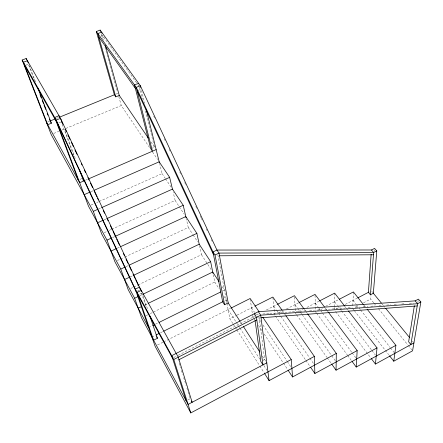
<?xml version="1.0" encoding="UTF-8"?>
<svg xmlns="http://www.w3.org/2000/svg" width="443" height="443" viewBox="0 0 443 443"><rect width="100%" height="100%" fill="white"/><g stroke="black" fill="none" stroke-linecap="round" stroke-linejoin="round"><path stroke-width="0.33" stroke-dasharray="2.21 1.66" d="M334.493 307.475L334.465 310.039L335.301 311.141M334.498 306.838L334.648 293.133M352.783 305.797L353.403 291.943M373.72 302.79L370.702 299.053L370.963 295.614M374.379 251.131L374.485 249.763M417.843 302.491L418.175 300.476M187.876 399.907L190.18 398.694M263.004 360.364L264.643 359.5L258.878 315.66M355.07 307.254L358.077 305.676M363.487 302.84L370.702 299.053M336.265 309.098L340.451 306.916M345.241 304.413L357.296 298.128M318.428 310.078L322.609 307.913M325.594 306.362L338.812 299.507M298.516 311.75L302.696 309.602M306.877 307.448L318.871 301.262M278.985 312.824L283.298 310.621M286.372 309.042L298.632 302.763M253.557 318.008L252.803 316.861L255.888 315.294M256.503 314.979L258.352 314.037M266.376 309.956L276.814 304.646M173.612 357.59L176.386 356.183M178.169 355.269L254.509 316.424M232.796 323.451L229.834 318.783L236.457 315.438M237.06 315.134L254.553 306.29M157.536 344.953L163.063 342.184M163.672 341.874L230.554 308.322M151.91 337.045L155.598 335.207M160.521 332.759L163.096 331.475M225.083 300.609L226.312 300M148.621 327.565L152.508 325.644M155.404 324.215L158.483 322.692M222.607 291.012L224.457 290.099L221.893 286.145M145.941 315.721L147.801 314.812M150.277 313.594L152.757 312.381M153.378 312.077L214.744 282.041L213.26 274.699M145.022 304.9L148.128 303.389M139.761 294.13L142.153 292.978M139.639 295.83L142.131 294.634M137.374 291.162L139.761 290.015M130.685 288.487L133.166 287.302M133.786 287.009L137.513 285.226M138.133 284.932L201.465 254.692L199.638 246.186M130.159 276.914L132.645 275.734M125.773 266.741L128.265 265.567M117.389 260.512L119.898 259.343M120.524 259.05L124.289 257.294M124.915 257.006L188.264 227.503L186.37 219.152M117.295 248.191L119.809 247.033M112.616 237.548L114.493 236.689M104.155 232.708L106.669 231.567M109.183 230.426L111.066 229.568M111.691 229.286L175.14 200.474L173.235 192.456M103.839 219.966L106.353 218.831M98.346 209.085L100.866 207.961M91.003 205.076L94.149 203.686M96.663 202.567L98.551 201.737M99.182 201.454L162.099 173.606L159.823 164.431M91.097 191.636L93.617 190.529M79.917 179.398L82.154 178.435M151.395 148.499L154.496 147.159L145.465 110.916M85.493 180.212L87.387 179.387M53.725 133.448L58.825 131.344M62.009 130.026L65.199 128.714M65.835 128.448L121.277 105.55L149.507 147.458M58.692 123.016L61.151 122.002M138.277 90.366L141.19 89.176M47.711 121.991L49.538 121.249M56.505 118.403L58.415 117.622M116.116 94.06L117.86 93.351M25.855 65.187L28.136 64.307M100.677 36.276L102.571 35.54L137.441 83.971M262.821 313.998L269.012 313.55M269.698 313.5L276.57 313.007M277.263 312.957L284.135 312.465M284.821 312.415L291.699 311.922M292.386 311.872L299.263 311.379M299.95 311.329L306.827 310.836M309.579 310.637L314.392 310.294M317.138 310.094L321.956 309.746M324.702 309.552L329.514 309.203M332.267 309.009L337.079 308.66M339.831 308.461L344.643 308.118M348.082 307.868L352.207 307.575M355.646 307.326L359.771 307.032M363.21 306.783L368.022 306.44M370.774 306.24L374.9 305.947M379.025 305.648L382.459 305.399M386.589 305.105L390.715 304.806M394.148 304.562L397.587 304.313M401.712 304.02L405.151 303.771M409.277 303.477L413.402 303.178M371.738 291.3L372.635 292.402M382.198 304.092L383.068 305.155M383.5 305.687L384.806 307.281M412.422 341.055L413.169 341.974M374.152 303.322L375.88 305.454M378.472 308.655L407.831 344.936M408.263 345.474L411.719 349.737M363.703 304.884L365.425 307.043M353.027 300.354L356.011 304.142M356.438 304.684L358.57 307.392M358.996 307.935L360.275 309.557M360.702 310.1L390.133 347.445M390.56 347.982L394.397 352.855M352.661 308.516L353.935 310.144M354.356 310.687L384.873 349.798M385.299 350.341L388.688 354.682M345.136 306.689L345.972 307.774M346.393 308.317L347.65 309.939M334.554 301.716L337.079 305.011M337.5 305.559L339.604 308.311M340.025 308.86L341.287 310.504M341.708 311.058L371.583 350.07M372.004 350.618L375.371 355.015M335.722 311.689L370.841 357.994M325.345 308.156L326.585 309.807M327 310.36L328.241 312.01M315.233 303.139L318.107 307.005M318.517 307.558L320.566 310.321M320.976 310.875L322.211 312.536M322.62 313.085L351.764 352.329M352.174 352.883L355.867 357.855M316.258 312.736L315.444 311.628L315.034 295.049M316.667 313.29L347.251 354.86M347.661 355.413L351.332 360.403M304.502 309.563L305.714 311.224M306.113 311.783L307.32 313.445M137.839 84.524L139.047 86.197M294.994 304.629L297.419 308.001M297.823 308.561L299.839 311.374M300.243 311.933L301.86 314.181M302.264 314.746L331.336 355.208M331.741 355.773L335.373 360.829M296.334 314.419L295.531 313.29L294.44 295.68M296.738 314.979L326.829 357.235M327.227 357.8L331.242 363.432M282.335 310.615L283.919 312.874M284.312 313.439L285.497 315.139M273.78 306.191L276.133 309.591M276.526 310.155L278.492 312.991M278.88 313.555L280.452 315.82M280.845 316.385L309.513 357.734M309.906 358.304L313.832 363.969M275.457 316.169L305.498 359.871M305.886 360.441L310.178 366.682M151.013 142.048L155.155 148.134M152.602 152.049L157.63 159.513M162.099 173.606L165.161 178.202M165.544 178.778L171.291 187.389M251.508 307.83L254.559 312.404M254.935 312.974L256.846 315.831M257.222 316.402L260.656 321.546M262.943 324.979L286.953 360.984M287.335 361.554L290.763 366.699M253.939 318.578L255.074 320.295M258.485 325.45L261.891 330.6M264.161 334.033L283.099 362.656M283.476 363.227L287.645 369.523M175.14 200.474L178.944 206.228M179.326 206.803L184.266 214.285M188.264 227.503L192.794 234.419M193.176 234.995L197.705 241.917M201.465 254.692L211.599 270.291M214.744 282.041L219.224 288.991M223.704 295.946L226.943 300.98M240.477 321.989L242.338 324.874M262.411 356.039L265.722 361.178M228.106 309.557L235.925 321.79M236.302 322.377L239.652 327.621M240.023 328.202L259.77 359.085M263.867 365.497L266.847 370.16M233.168 324.032L236.496 329.282M236.867 329.869L259.454 365.453M259.825 366.04L263.895 372.458M153.754 116.127L154.629 118.004M164.275 138.687L165.15 140.569M169.243 149.341L170.118 151.224M179.764 171.906L180.639 173.783M184.731 182.56L185.606 184.443M195.834 206.377L196.714 208.26M200.219 215.78L201.094 217.657M201.388 218.288L202.263 220.165M206.355 228.942L207.235 230.82M211.322 239.597L212.203 241.474M29.199 65.37L35.606 82.082M28.623 64.949L34.56 80.41M62.17 124.3L73.826 155.875M65.088 130.774L75.531 159.126M141.461 292.995L146.323 307.359M143.028 295.57L148.045 310.454M177.959 359.19L178.363 360.508M179.182 363.138L180.606 367.751M181.42 370.381L182.643 374.335M183.662 377.624L186.11 385.526M186.924 388.162L189.981 398.035M102.571 35.54L103.872 40.197M101.259 34.072L102.566 38.735M104.991 47.395L117.484 92.017M118.757 96.557L121.277 105.55M139.445 86.75L142.458 98.833M141.522 90.516L144.678 103.269M217.845 254.791L226.794 302.547M226.91 303.184L229.834 318.783M250.262 299.152L252.803 316.861M272.916 297.702L274.677 315.034"/><path stroke-width="0.66" d="M348.491 311.025L377.01 347.899L336.054 370.193L336.315 353.425L307.724 314.004M367.142 309.203L395.904 345.335L356.222 367.053L357.169 350.596L328.651 312.564M371.151 254.293L368.421 292.325L370.431 294.794L373.349 293.272L376.771 250.921L374.59 248.396L371.461 249.985L216.954 250.046L212.978 251.945L222.685 301.805L224.573 304.756L228.211 302.94L218.986 253.075L216.954 250.046L140.326 85.704L100.14 30.08L96.341 31.542L114.372 94.774L115.778 96.862L119.278 95.433L148.305 138.066M370.431 294.794L373.632 252.516L371.461 249.985M413.923 342.893L375.442 364.057L377.01 347.899M186.154 400.815L171.712 355.685L258.352 311.678L415.13 300.875L418.397 299.13L420.85 301.971L412.583 350.806L393.777 361.206L395.904 345.335M414.349 305.797L408.64 341.802L410.882 344.56L417.572 303.726L415.13 300.875M310.571 367.247L314.862 373.493L357.169 350.596M288.022 370.099L292.568 376.965L336.315 353.425M264.266 373.039L269.078 380.626L314.364 356.405L285.896 315.704M420.85 301.971L417.572 303.726L260.7 315.178L173.783 359.472L190.795 412.92L291.223 359.544L262.832 317.315M266.802 362.856L188.087 404.42L141.599 317.841L134.655 298.228L114.881 261.68L106.996 240.117L88.484 206.189L56.183 120.108L22.15 60.043L26.148 58.509L60.503 118.336L139.473 287.119L178.258 357.191L192.129 402.283L191.481 401.087M357.911 297.807L368.892 292.081M339.421 299.191L353.403 291.943L363.277 304.347M319.481 300.947L334.648 293.133L344.715 306.146M299.241 302.453L315.017 294.373L324.52 307.054M179.022 359.661L256.835 319.929M376.771 250.921L373.632 252.516L218.986 253.075L215.005 254.985L224.573 304.756M277.423 304.335L294.44 295.68L304.103 309.004M255.168 305.98L272.849 297.048L281.942 310.05M231.168 308.018L250.168 298.488L258.994 311.612M150.005 316.28L157.426 338.286L153.599 340.196L137.064 292.391L141.273 290.37L141.716 291.677M156.213 334.902L159.408 333.313M163.594 331.226L223.239 301.528M152.935 325.433L154.17 324.824M159.103 322.388L220.758 291.926M138.194 308.217L141.3 306.706M148.128 303.389L212.723 272.024L218.958 281.626M134.655 298.228L137.773 296.732M142.751 294.335L210.63 261.647L199.217 244.22L196.88 233.372L185.789 216.583L120.435 246.74M124.561 279.566L129.533 277.207M133.271 275.441L199.217 244.22M148.621 327.565L128.199 289.678L120.784 269.084L125.147 267.035M128.891 265.274L196.88 233.372M111.01 251.092L116.038 248.772M106.996 240.117L111.37 238.118M115.119 236.401L183.219 205.275L172.443 189.117L169.647 177.35L159.175 161.811L94.248 190.252M97.543 222.796L103.208 220.249M106.984 218.549L172.443 189.117M22.15 60.043L51.178 134.5L93.296 211.333L97.715 209.367M101.497 207.684L169.647 177.35M84.164 194.671L90.466 191.908M79.33 169.431L83.6 181.032L79.679 182.732L46.493 122.489M88.65 178.845L156.152 149.59M38.07 88.511L51.382 123.215L47.722 124.716L23.396 62.247L27.411 60.702L28.274 62.961M138.581 83.284L134.5 84.945L150.775 148.77L152.42 151.207L136.234 87.376L96.341 31.542M49.406 119.067L50.148 121L55.231 118.923M59.683 117.102L114.372 94.774M261.038 317.786L417.212 305.925M219.49 255.783L373.46 254.78M373.072 292.934L381.329 303.029M385.676 308.345L409.576 337.577M389.535 355.773L393.777 361.206M371.262 358.548L375.442 364.057M352.146 361.51L356.222 367.053M98.778 37.007L135.381 88.417M331.641 363.996L336.054 370.193M258.352 311.678L260.7 315.178L269.078 380.626M215.005 254.985L212.978 251.945L136.234 87.376L140.326 85.704L140.758 87.437M254.144 313.816L256.48 317.326L262.97 364.882L260.822 361.51L255.085 320.522M228.211 302.94L240.106 321.408M243.451 326.602L259.808 351.997M24.714 65.63L55.979 120.9M50.148 121L51.382 123.215M83.024 179.991L83.6 181.032M173.783 359.472L135.276 289.124L56.183 120.108L60.503 118.336L61.555 121.183M137.967 294.994L172.504 358.154M120.784 269.084L101.641 233.849L93.296 211.333M156.573 336.713L157.426 338.286M190.795 412.92L155.083 346.188L135.276 289.124L139.473 287.119L140.359 289.733M62.934 124.261L61.765 121.753L62.474 123.686M65.282 129.273L66.456 131.781M67.923 134.916L69.972 139.301M71.439 142.436L73.494 146.827M74.961 149.956L77.01 154.347M81.412 163.749L81.999 165.001M84.342 170.018L85.516 172.521M87.864 177.538L89.037 180.046M90.505 183.18L92.554 187.566M94.021 190.7L96.956 196.969M97.543 198.22L98.418 200.103M103.407 210.757L104.581 213.266M106.924 218.277L108.098 220.786M110.445 225.797L112.5 230.188M113.081 231.44L116.016 237.708M116.603 238.96L119.538 245.228M123.348 253.379L124.522 255.882M125.989 259.017L128.038 263.408M129.506 266.542L131.56 270.928M133.027 274.062L135.076 278.448M135.663 279.705L138.598 285.973M57.463 123.519L136.184 291.732M137.114 90.843L213.504 254.653M26.148 58.509L26.641 59.799M40.003 94.586L41.238 97.809M42.229 100.384L43.464 103.607M43.962 104.891L45.695 109.404M47.179 113.27L47.922 115.202M78.245 180.124L54.699 117.489L59.008 115.728L59.639 117.439M115.778 96.862L97.803 33.59L101.619 32.123L101.94 33.264M105.356 45.524L119.278 95.433M100.14 30.08L100.517 31.409M146.173 109.31L159.502 163.118M183.219 205.275L186.082 217.867M210.63 261.647L212.994 273.359M291.223 359.544L292.568 376.965M314.364 356.405L314.862 373.493"/></g></svg>
